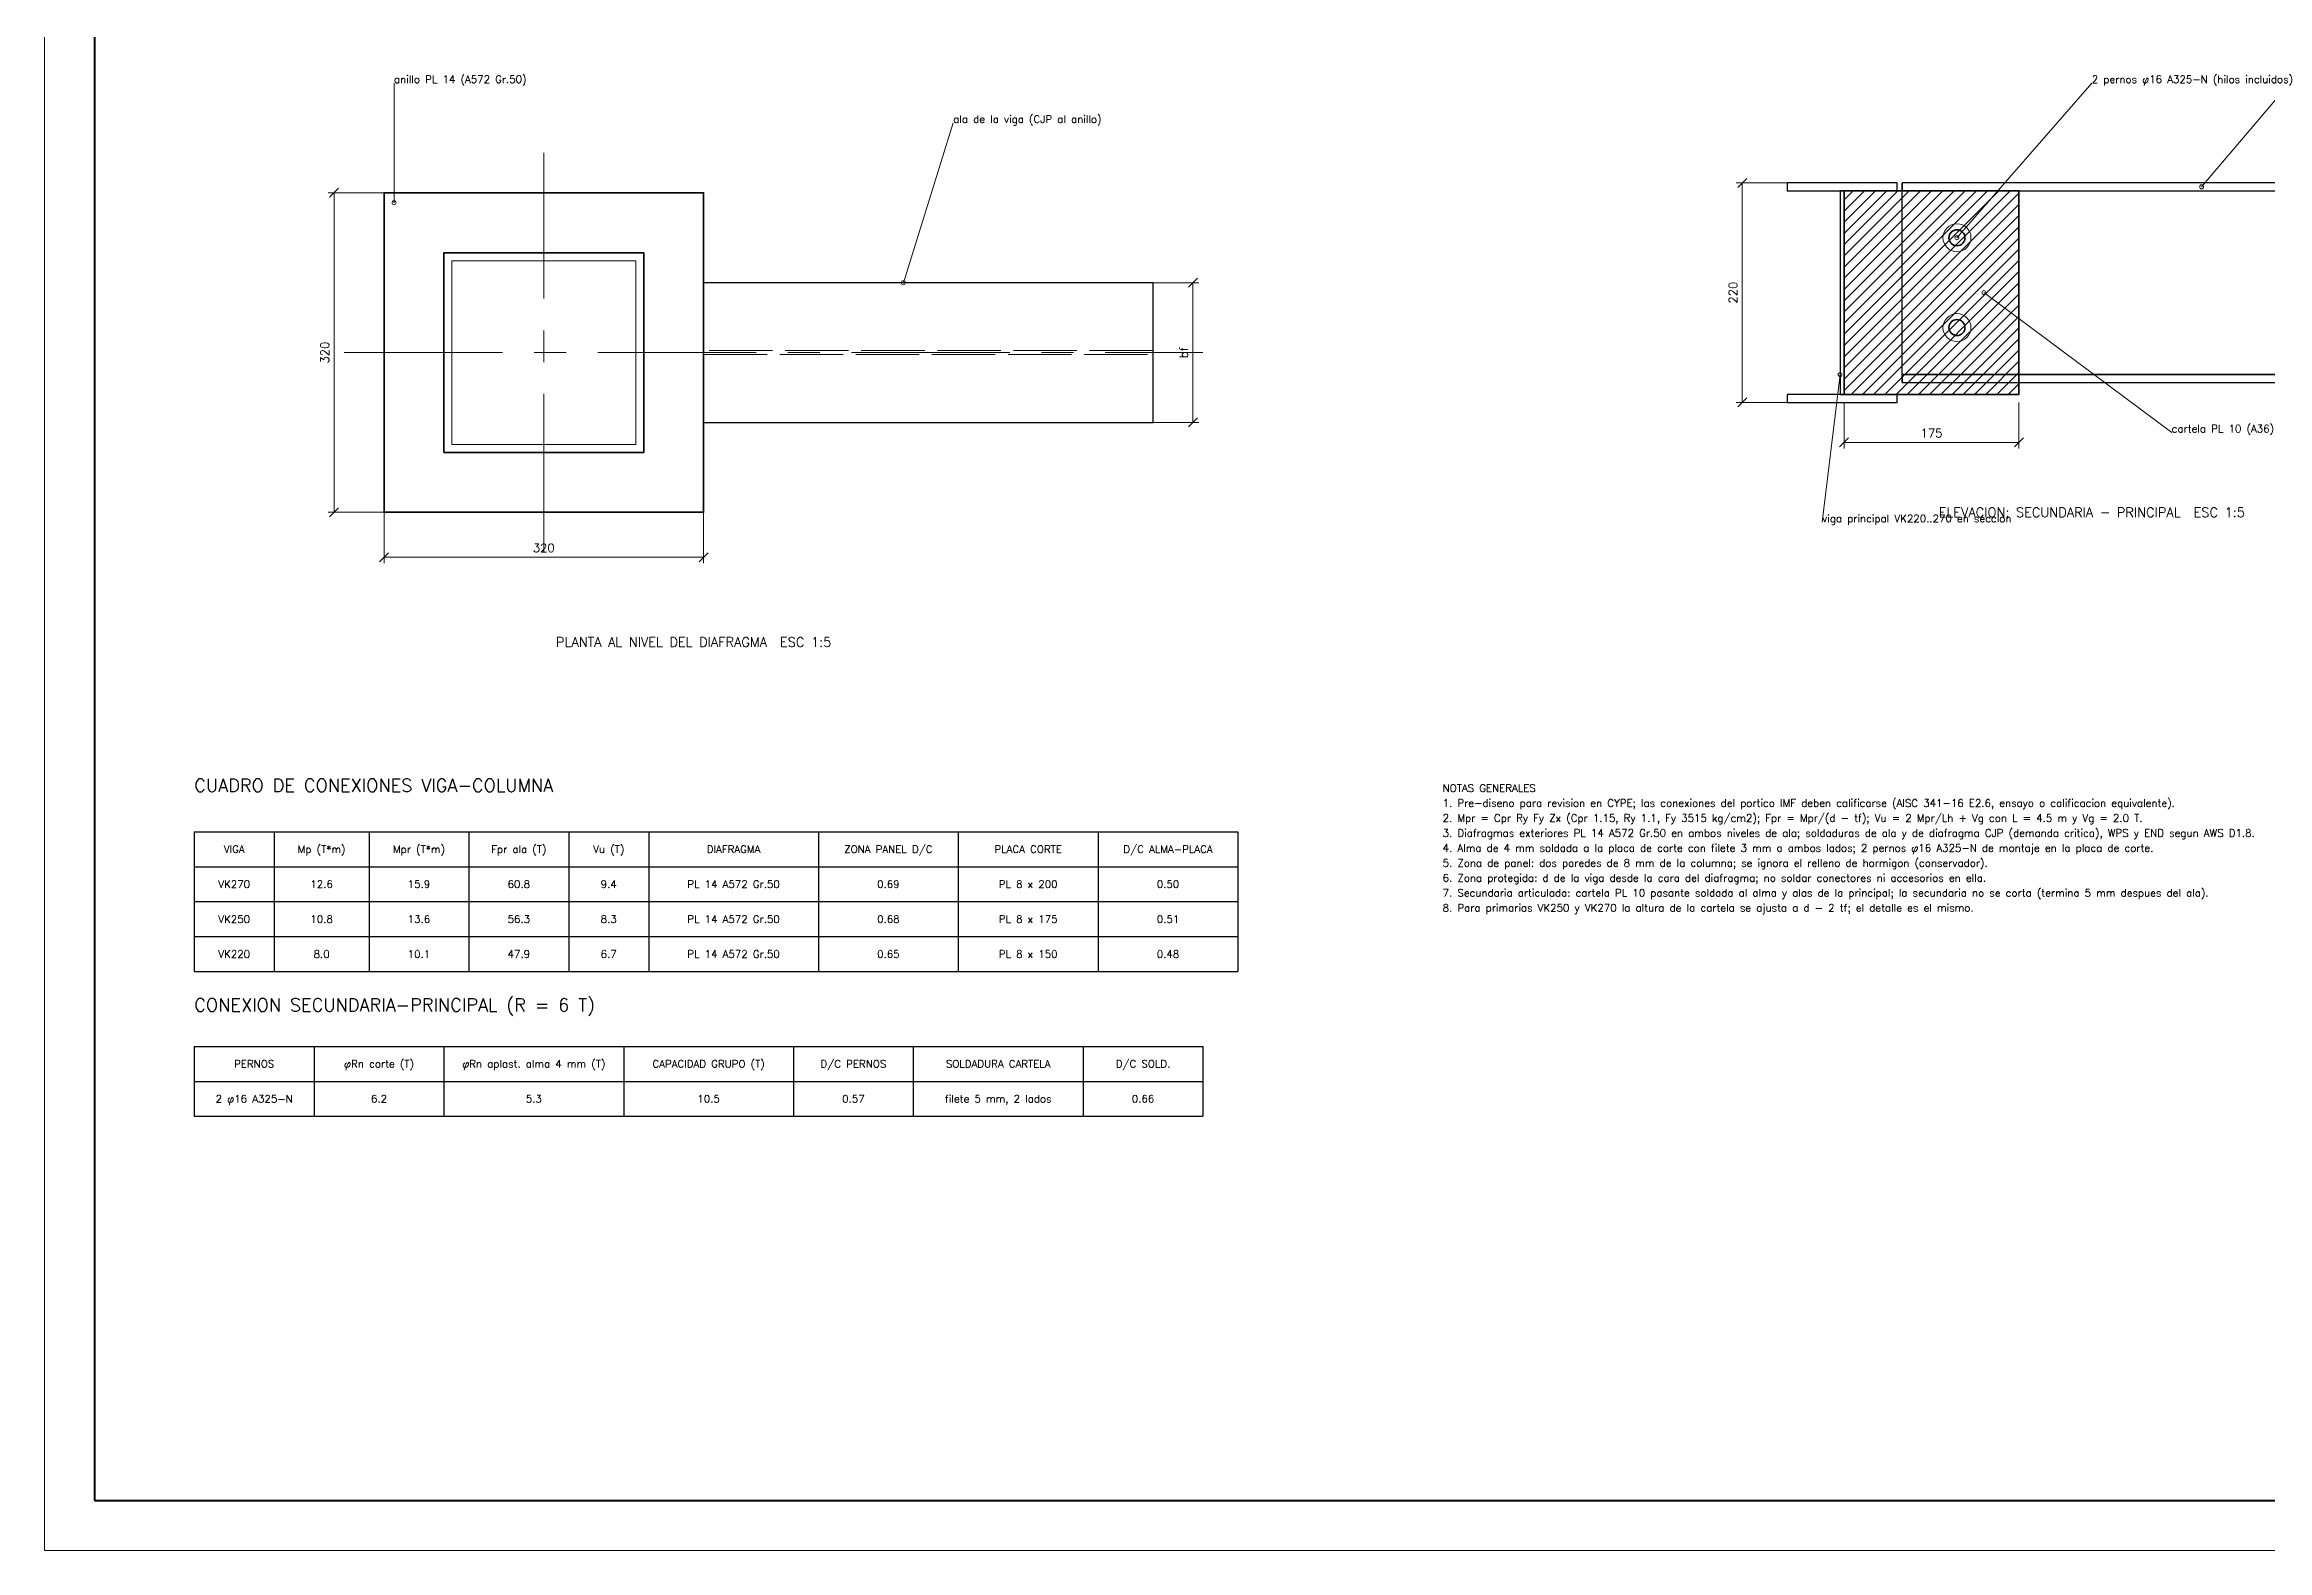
# Model space of a CAD drawing. Header units: metres. Extents: x 0 to 84, y 0 to 59.4.
# Drawn here: x 0 to 44.52, y 0 to 30.17 of the extents above; entities that cross this region are included whole.
import ezdxf
from ezdxf.enums import TextEntityAlignment as Align

# ---------------------------------------------------------------- set-up
doc = ezdxf.new("R2010")
doc.units = ezdxf.units.M
doc.linetypes.add('CENTER', pattern=[5.08, 3.175, -0.635, 0.635, -0.635])
doc.linetypes.add('DASHED', pattern=[1.524, 1.27, -0.254])
for name, color, linetype, lineweight in [('BORDER_LIMITS', 7, 'Continuous', 18), ('DRAWING_BORDER', 7, 'Continuous', 50), ('E_ARMADO', 7, 'Continuous', 35), ('E_ARMADO_FINO', 7, 'Continuous', 18), ('E_COLUMNAS', 7, 'Continuous', 35), ('E_COTAS', 7, 'Continuous', 13), ('E_EJES', 8, 'Continuous', 9), ('E_HATCH', 7, 'Continuous', 13), ('E_TABLA', 7, 'Continuous', 25), ('E_TEXTO', 7, 'Continuous', 13), ('E_TITULO', 7, 'Continuous', 25), ('E_VIGAS_ACERO', 7, 'Continuous', 25)]:
    doc.layers.add(name, color=color, linetype=linetype, lineweight=lineweight)
doc.styles.add('KUBIEC', font='romans.shx')

msp = doc.modelspace()

# ---------------------------------------------------------------- hatches: boundary and pattern name
at = {"layer": 'E_HATCH'}
h = msp.add_hatch(dxfattribs=at)
h.set_pattern_fill('ANSI31', scale=0.05)
h.paths.add_polyline_path([(36.04, 23.16), (39.54, 23.16), (39.54, 27.24), (36.04, 27.24)])

# ---------------------------------------------------------------- linework, layer by layer
at = {"layer": 'BORDER_LIMITS'}
msp.add_lwpolyline([(0, 0), (84, 0), (84, 59.4), (0, 59.4)], close=True, dxfattribs=at)
at = {"layer": 'DRAWING_BORDER'}
msp.add_lwpolyline([(1, 1), (83, 1), (83, 58.4), (1, 58.4)], close=True, dxfattribs=at)
at = {"layer": 'E_ARMADO'}
for points in [[(6.8, 20.8), (13.2, 20.8), (13.2, 27.2), (6.8, 27.2)], [(36.04, 23.16), (39.54, 23.16), (39.54, 27.24), (36.04, 27.24)]]:
    msp.add_lwpolyline(points, close=True, dxfattribs=at)
for centre in [(38.3, 26.3), (38.3, 24.5)]:
    msp.add_circle(centre, 0.16, dxfattribs=at)
at = {"layer": 'E_ARMADO_FINO'}
for p, q in [((13.2, 25.4), (13.2, 27.2)), ((13.2, 22.6), (13.2, 20.8))]:
    msp.add_line(p, q, dxfattribs=at)
msp.add_lwpolyline([(8.16, 22.16), (11.84, 22.16), (11.84, 25.84), (8.16, 25.84)], close=True, dxfattribs=at)
at = {"layer": 'E_ARMADO_FINO', "linetype": 'DASHED'}
msp.add_lwpolyline([(13.2, 23.96), (22.2, 23.96), (22.2, 24.04), (13.2, 24.04)], close=True, dxfattribs=at)
at = {"layer": 'E_ARMADO_FINO'}
for centre in [(38.3, 26.3), (38.3, 24.5)]:
    msp.add_circle(centre, 0.28, dxfattribs=at)
at = {"layer": 'E_COLUMNAS'}
msp.add_lwpolyline([(8, 22), (12, 22), (12, 26), (8, 26)], close=True, dxfattribs=at)
at = {"layer": 'E_COTAS'}
for p, q in [((7, 29.4), (7, 27)), ((41, 29.4), (38.3, 26.3)), ((44.8, 29.2), (43.2, 27.32)), ((18.2, 28.6), (17.2, 25.4)), ((6.8, 27.2), (5.68, 27.2)), ((5.71, 27.11), (5.89, 27.29)), ((5.8, 20.8), (5.8, 27.2)), ((34.9, 27.4), (33.88, 27.4)), ((33.91, 27.31), (34.09, 27.49)), ((34, 23), (34, 27.4)), ((22.2, 25.4), (23.12, 25.4)), ((22.91, 25.31), (23.09, 25.49)), ((23, 22.6), (23, 25.4)), ((42.6, 22.4), (38.84, 25.2)), ((35.6, 20.6), (35.96, 23.56)), ((34.9, 23), (33.88, 23)), ((33.91, 22.91), (34.09, 23.09)), ((36.04, 23), (36.04, 22.08)), ((39.54, 23), (39.54, 22.08)), ((22.2, 22.6), (23.12, 22.6)), ((22.91, 22.51), (23.09, 22.69)), ((35.95, 22.11), (36.13, 22.29)), ((39.45, 22.11), (39.63, 22.29)), ((36.04, 22.2), (39.54, 22.2)), ((6.8, 20.8), (5.68, 20.8)), ((5.71, 20.71), (5.89, 20.89)), ((6.8, 20.8), (6.8, 19.78)), ((13.2, 20.8), (13.2, 19.78)), ((6.71, 19.81), (6.89, 19.99)), ((6.8, 19.9), (13.2, 19.9)), ((13.11, 19.81), (13.29, 19.99))]:
    msp.add_line(p, q, dxfattribs=at)
for centre in [(43.2, 27.32), (7, 27), (38.3, 26.3), (17.2, 25.4), (38.84, 25.2), (35.96, 23.56)]:
    msp.add_circle(centre, 0.04, dxfattribs=at)
at = {"layer": 'E_EJES', "linetype": 'CENTER'}
for p, q in [((10, 20), (10, 28)), ((6, 24), (23.2, 24))]:
    msp.add_line(p, q, dxfattribs=at)
at = {"layer": 'E_TABLA'}
for p, q in [((3, 14.4), (23.9, 14.4)), ((3, 14.4), (3, 11.6)), ((4.6, 14.4), (4.6, 11.6)), ((6.5, 14.4), (6.5, 11.6)), ((8.5, 14.4), (8.5, 11.6)), ((10.5, 14.4), (10.5, 11.6)), ((12.1, 14.4), (12.1, 11.6)), ((15.5, 14.4), (15.5, 11.6)), ((18.3, 14.4), (18.3, 11.6)), ((21.1, 14.4), (21.1, 11.6)), ((23.9, 14.4), (23.9, 11.6)), ((3, 13.7), (23.9, 13.7)), ((3, 13), (23.9, 13)), ((3, 12.3), (23.9, 12.3)), ((3, 11.6), (23.9, 11.6)), ((3, 10.1), (23.2, 10.1)), ((3, 10.1), (3, 8.7)), ((5.4, 10.1), (5.4, 8.7)), ((8, 10.1), (8, 8.7)), ((11.6, 10.1), (11.6, 8.7)), ((15, 10.1), (15, 8.7)), ((17.4, 10.1), (17.4, 8.7)), ((20.8, 10.1), (20.8, 8.7)), ((23.2, 10.1), (23.2, 8.7)), ((3, 9.4), (23.2, 9.4)), ((3, 8.7), (23.2, 8.7))]:
    msp.add_line(p, q, dxfattribs=at)
at = {"layer": 'E_VIGAS_ACERO'}
for p, q in [((37.2, 23.4), (37.2, 27.4)), ((37.2, 27.24), (46.8, 27.24)), ((37.2, 23.56), (46.8, 23.56))]:
    msp.add_line(p, q, dxfattribs=at)
for points in [[(34.9, 27.24), (37.1, 27.24), (37.1, 27.4), (34.9, 27.4)], [(35.96, 23.16), (36.04, 23.16), (36.04, 27.24), (35.96, 27.24)], [(37.2, 27.24), (46.8, 27.24), (46.8, 27.4), (37.2, 27.4)], [(13.2, 22.6), (22.2, 22.6), (22.2, 25.4), (13.2, 25.4)], [(34.9, 23), (37.1, 23), (37.1, 23.16), (34.9, 23.16)], [(37.2, 23.4), (46.8, 23.4), (46.8, 23.56), (37.2, 23.56)]]:
    msp.add_lwpolyline(points, close=True, dxfattribs=at)

# ---------------------------------------------------------------- texts
at = {"layer": 'E_COTAS', "style": 'KUBIEC'}
for s, p in [('220', (33.95, 25.2)), ('320', (5.75, 24)), ('bf', (22.95, 24))]:
    msp.add_text(s, height=0.17, rotation=90, dxfattribs=at).set_placement(p, align=Align.BOTTOM_CENTER)
for s, p in [('175', (37.79, 22.25)), ('320', (10, 19.95))]:
    msp.add_text(s, height=0.17, dxfattribs=at).set_placement(p, align=Align.BOTTOM_CENTER)
at = {"layer": 'E_TEXTO', "style": 'KUBIEC'}
for s, p in [('anillo PL 14 (A572 Gr.50)', (7, 29.4)), ('2 pernos φ16 A325-N (hilos incluidos)', (41, 29.4)), ('ala de la viga (CJP al anillo)', (18.2, 28.6)), ('cartela PL 10 (A36) d-2tf, filete 5 mm a alma y alas', (42.6, 22.4)), ('viga principal VK220..270 en seccion', (35.6, 20.6)), ('NOTAS GENERALES', (28, 15.2)), ('2. Mpr = Cpr Ry Fy Zx (Cpr 1.15, Ry 1.1, Fy 3515 kg/cm2); Fpr = Mpr/(d - tf); Vu = 2 Mpr/Lh + Vg con L = 4.5 m y Vg = 2.0 T.', (28, 14.6)), ('1. Pre-diseno para revision en CYPE; las conexiones del portico IMF deben calificarse (AISC 341-16 E2.6, ensayo o calificacion equivalente).', (28, 14.9)), ('3. Diafragmas exteriores PL 14 A572 Gr.50 en ambos niveles de ala; soldaduras de ala y de diafragma CJP (demanda critica), WPS y END segun AWS D1.8.', (28, 14.3)), ('4. Alma de 4 mm soldada a la placa de corte con filete 3 mm a ambos lados; 2 pernos φ16 A325-N de montaje en la placa de corte.', (28, 14)), ('5. Zona de panel: dos paredes de 8 mm de la columna; se ignora el relleno de hormigon (conservador).', (28, 13.7)), ('6. Zona protegida: d de la viga desde la cara del diafragma; no soldar conectores ni accesorios en ella.', (28, 13.4)), ('7. Secundaria articulada: cartela PL 10 pasante soldada al alma y alas de la principal; la secundaria no se corta (termina 5 mm despues del ala).', (28, 13.1)), ('8. Para primarias VK250 y VK270 la altura de la cartela se ajusta a d - 2 tf; el detalle es el mismo.', (28, 12.8))]:
    msp.add_text(s, height=0.15, dxfattribs=at).set_placement(p)
for s, height, p in [('ELEVACION: SECUNDARIA - PRINCIPAL  ESC 1:5', 0.19, (41, 20.8)), ('PLANTA AL NIVEL DEL DIAFRAGMA  ESC 1:5', 0.19, (13, 18.2)), ('VIGA', 0.15, (3.8, 14.05)), ('Mp (T*m)', 0.15, (5.55, 14.05)), ('Mpr (T*m)', 0.15, (7.5, 14.05)), ('Fpr ala (T)', 0.15, (9.5, 14.05)), ('Vu (T)', 0.15, (11.3, 14.05)), ('DIAFRAGMA', 0.15, (13.8, 14.05)), ('ZONA PANEL D/C', 0.15, (16.9, 14.05)), ('PLACA CORTE', 0.15, (19.7, 14.05)), ('D/C ALMA-PLACA', 0.15, (22.5, 14.05)), ('VK270', 0.15, (3.8, 13.35)), ('12.6', 0.15, (5.55, 13.35)), ('15.9', 0.15, (7.5, 13.35)), ('60.8', 0.15, (9.5, 13.35)), ('9.4', 0.15, (11.3, 13.35)), ('PL 14 A572 Gr.50', 0.15, (13.8, 13.35)), ('0.69', 0.15, (16.9, 13.35)), ('PL 8 x 200', 0.15, (19.7, 13.35)), ('0.50', 0.15, (22.5, 13.35)), ('VK250', 0.15, (3.8, 12.65)), ('10.8', 0.15, (5.55, 12.65)), ('13.6', 0.15, (7.5, 12.65)), ('56.3', 0.15, (9.5, 12.65)), ('8.3', 0.15, (11.3, 12.65)), ('PL 14 A572 Gr.50', 0.15, (13.8, 12.65)), ('0.68', 0.15, (16.9, 12.65)), ('PL 8 x 175', 0.15, (19.7, 12.65)), ('0.51', 0.15, (22.5, 12.65)), ('VK220', 0.15, (3.8, 11.95)), ('8.0', 0.15, (5.55, 11.95)), ('10.1', 0.15, (7.5, 11.95)), ('47.9', 0.15, (9.5, 11.95)), ('6.7', 0.15, (11.3, 11.95)), ('PL 14 A572 Gr.50', 0.15, (13.8, 11.95)), ('0.65', 0.15, (16.9, 11.95)), ('PL 8 x 150', 0.15, (19.7, 11.95)), ('0.48', 0.15, (22.5, 11.95)), ('PERNOS', 0.15, (4.2, 9.75)), ('φRn corte (T)', 0.15, (6.7, 9.75)), ('φRn aplast. alma 4 mm (T)', 0.15, (9.8, 9.75)), ('CAPACIDAD GRUPO (T)', 0.15, (13.3, 9.75)), ('D/C PERNOS', 0.15, (16.2, 9.75)), ('SOLDADURA CARTELA', 0.15, (19.1, 9.75)), ('D/C SOLD.', 0.15, (22, 9.75)), ('2 φ16 A325-N', 0.15, (4.2, 9.05)), ('6.2', 0.15, (6.7, 9.05)), ('5.3', 0.15, (9.8, 9.05)), ('10.5', 0.15, (13.3, 9.05)), ('0.57', 0.15, (16.2, 9.05)), ('filete 5 mm, 2 lados', 0.15, (19.1, 9.05)), ('0.66', 0.15, (22, 9.05))]:
    msp.add_text(s, height=height, dxfattribs=at).set_placement(p, align=Align.MIDDLE_CENTER)
at = {"layer": 'E_TITULO', "style": 'KUBIEC'}
for s, p in [('CUADRO DE CONEXIONES VIGA-COLUMNA', (3, 15.2)), ('CONEXION SECUNDARIA-PRINCIPAL (R = 6 T)', (3, 10.8))]:
    msp.add_text(s, height=0.26, dxfattribs=at).set_placement(p)

doc.saveas('drawing.dxf')
